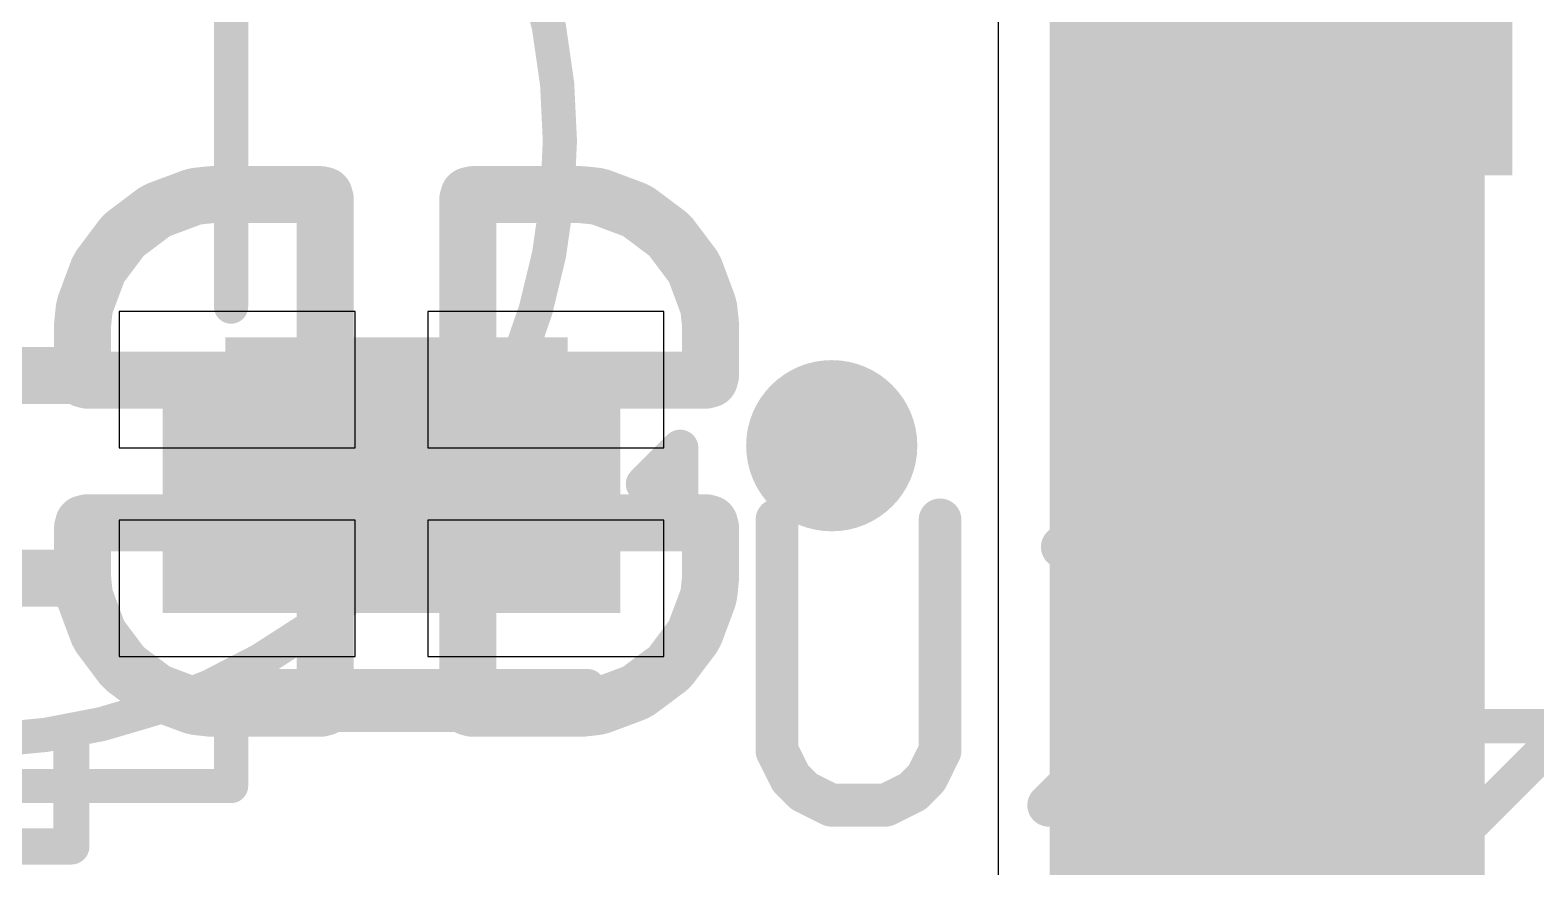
# Model space of a CAD drawing. Header units: inches. Extents: x 0 to 12.4, y -0.6 to 2.2.
# Drawn here: x 1.1503 to 1.3581, y 1.5961 to 1.7115 of the extents above; entities that cross this region are included whole.
import ezdxf

# ---------------------------------------------------------------- set-up
doc = ezdxf.new("R2010")
doc.units = ezdxf.units.IN
doc.header["$MEASUREMENT"] = 0
for name, color, linetype in [('Dimension', 6, 'Continuous'), ('Mechanical 4', 56, 'Continuous'), ('Top Layer', 1, 'Continuous'), ('Top Overlay', 2, 'Continuous'), ('Top Paste', 8, 'Continuous'), ('Top Solder', 216, 'Continuous')]:
    doc.layers.add(name, color=color, linetype=linetype)

# ---------------------------------------------------------------- blocks, each defined once
blk = doc.blocks.new('SOT_23_5_3')
at = {"layer": 'Top Layer'}
for points in [[(-0.07283, 0.04921), (-0.02953, 0.04921), (-0.02953, 0.02559), (-0.07283, 0.02559)], [(0.02953, 0.04921), (0.07283, 0.04921), (0.07283, 0.02559), (0.02953, 0.02559)], [(-0.07283, 0.01181), (-0.02953, 0.01181), (-0.02953, -0.01181), (-0.07283, -0.01181)], [(-0.07283, -0.02559), (-0.02953, -0.02559), (-0.02953, -0.04921), (-0.07283, -0.04921)], [(0.02953, -0.02559), (0.07283, -0.02559), (0.07283, -0.04921), (0.02953, -0.04921)]]:
    blk.add_hatch(color=1, dxfattribs=at).paths.add_polyline_path(points)
at = {"layer": 'Top Paste'}
for points in [[(-0.07283, 0.04921), (-0.02953, 0.04921), (-0.02953, 0.02559), (-0.07283, 0.02559)], [(0.02953, 0.04921), (0.07283, 0.04921), (0.07283, 0.02559), (0.02953, 0.02559)], [(-0.07283, 0.01181), (-0.02953, 0.01181), (-0.02953, -0.01181), (-0.07283, -0.01181)], [(-0.07283, -0.02559), (-0.02953, -0.02559), (-0.02953, -0.04921), (-0.07283, -0.04921)], [(0.02953, -0.02559), (0.07283, -0.02559), (0.07283, -0.04921), (0.02953, -0.04921)]]:
    blk.add_hatch(color=8, dxfattribs=at).paths.add_polyline_path(points)
at = {"layer": 'Top Solder'}
for points in [[(-0.07683, 0.05321), (-0.02553, 0.05321), (-0.02553, 0.02159), (-0.07683, 0.02159)], [(0.02553, 0.05321), (0.07683, 0.05321), (0.07683, 0.02159), (0.02553, 0.02159)], [(-0.07683, 0.01581), (-0.02553, 0.01581), (-0.02553, -0.01581), (-0.07683, -0.01581)], [(-0.07683, -0.02159), (-0.02553, -0.02159), (-0.02553, -0.05321), (-0.07683, -0.05321)], [(0.02553, -0.02159), (0.07683, -0.02159), (0.07683, -0.05321), (0.02553, -0.05321)]]:
    blk.add_hatch(color=216, dxfattribs=at).paths.add_polyline_path(points)
at = {"layer": 'Top Overlay'}
for points in [[(-0.03461, 0.059, 0.005, 0.005, 0), (-0.03461, 0.05506, 0.005, 0.005, 0)], [(-0.03461, 0.059, 0.005, 0.005, 0), (0.03439, 0.059, 0.005, 0.005, 0)], [(0.03439, 0.059, 0.005, 0.005, 0), (0.03439, 0.05506, 0.005, 0.005, 0)], [(-0.084, 0.042, 0.005, 0.005, 0), (-0.084, 0.032, 0.005, 0.005, 0)], [(-0.084, 0.042, 0.005, 0.005, 0), (-0.079, 0.037, 0.005, 0.005, 0)], [(-0.079, 0.037, 0.005, 0.005, 0), (-0.084, 0.032, 0.005, 0.005, 0)], [(0.03465, 0.01732, 0.005, 0.005, 0), (0.03465, -0.01646, 0.005, 0.005, 0)], [(-0.03461, -0.05506, 0.005, 0.005, 0), (-0.03461, -0.059, 0.005, 0.005, 0)], [(0.03439, -0.05506, 0.005, 0.005, 0), (0.03439, -0.059, 0.005, 0.005, 0)], [(-0.03461, -0.059, 0.005, 0.005, 0), (0.03439, -0.059, 0.005, 0.005, 0)]]:
    blk.add_lwpolyline(points, format="xyseb", dxfattribs=at)
for points in [[(-0.03586, 0.059, 0.0025, 0.0025, 1), (-0.03336, 0.059, 0.0025, 0.0025, 1)], [(-0.03586, 0.059, 0.0025, 0.0025, 1), (-0.03336, 0.059, 0.0025, 0.0025, 1)], [(0.03314, 0.059, 0.0025, 0.0025, 1), (0.03564, 0.059, 0.0025, 0.0025, 1)], [(0.03314, 0.059, 0.0025, 0.0025, 1), (0.03564, 0.059, 0.0025, 0.0025, 1)], [(-0.03586, 0.05506, 0.0025, 0.0025, 1), (-0.03336, 0.05506, 0.0025, 0.0025, 1)], [(0.03314, 0.05506, 0.0025, 0.0025, 1), (0.03564, 0.05506, 0.0025, 0.0025, 1)], [(-0.08525, 0.042, 0.0025, 0.0025, 1), (-0.08275, 0.042, 0.0025, 0.0025, 1)], [(-0.08525, 0.042, 0.0025, 0.0025, 1), (-0.08275, 0.042, 0.0025, 0.0025, 1)], [(-0.08025, 0.037, 0.0025, 0.0025, 1), (-0.07775, 0.037, 0.0025, 0.0025, 1)], [(-0.08025, 0.037, 0.0025, 0.0025, 1), (-0.07775, 0.037, 0.0025, 0.0025, 1)], [(-0.08525, 0.032, 0.0025, 0.0025, 1), (-0.08275, 0.032, 0.0025, 0.0025, 1)], [(-0.08525, 0.032, 0.0025, 0.0025, 1), (-0.08275, 0.032, 0.0025, 0.0025, 1)], [(0.0334, 0.01732, 0.0025, 0.0025, 1), (0.0359, 0.01732, 0.0025, 0.0025, 1)], [(0.0334, -0.01646, 0.0025, 0.0025, 1), (0.0359, -0.01646, 0.0025, 0.0025, 1)], [(-0.03586, -0.05506, 0.0025, 0.0025, 1), (-0.03336, -0.05506, 0.0025, 0.0025, 1)], [(0.03314, -0.05506, 0.0025, 0.0025, 1), (0.03564, -0.05506, 0.0025, 0.0025, 1)], [(-0.03586, -0.059, 0.0025, 0.0025, 1), (-0.03336, -0.059, 0.0025, 0.0025, 1)], [(-0.03586, -0.059, 0.0025, 0.0025, 1), (-0.03336, -0.059, 0.0025, 0.0025, 1)], [(0.03314, -0.059, 0.0025, 0.0025, 1), (0.03564, -0.059, 0.0025, 0.0025, 1)], [(0.03314, -0.059, 0.0025, 0.0025, 1), (0.03564, -0.059, 0.0025, 0.0025, 1)]]:
    blk.add_lwpolyline(points, format="xyseb", close=True, dxfattribs=at)
blk = doc.blocks.new('SMD_4_4_5___15')
at = {"layer": 'Top Layer'}
blk.add_hatch(color=1, dxfattribs=at).paths.add_polyline_path([(-0.14173, 0.06378), (-0.08661, 0.06378), (-0.08661, 0.03622), (-0.14173, 0.03622)])
at = {"layer": 'Top Paste'}
blk.add_hatch(color=8, dxfattribs=at).paths.add_polyline_path([(-0.14173, 0.06378), (-0.08661, 0.06378), (-0.08661, 0.03622), (-0.14173, 0.03622)])
at = {"layer": 'Top Solder'}
blk.add_hatch(color=216, dxfattribs=at).paths.add_polyline_path([(-0.14573, 0.06778), (-0.08261, 0.06778), (-0.08261, 0.03222), (-0.14573, 0.03222)])
at = {"layer": 'Top Overlay'}
for points in [[(-0.07, 0.1, 0.005, 0.005, 0), (-0.07, 0.085, 0.005, 0.005, 0)], [(0.07, 0.1, 0.005, 0.005, 0), (-0.07, 0.1, 0.005, 0.005, 0)], [(-0.149, 0.05, 0.005, 0.005, 0), (-0.154, 0.055, 0.005, 0.005, 0)], [(-0.154, 0.055, 0.005, 0.005, 0), (-0.154, 0.045, 0.005, 0.005, 0)], [(-0.149, 0.05, 0.005, 0.005, 0), (-0.154, 0.045, 0.005, 0.005, 0)]]:
    blk.add_lwpolyline(points, format="xyseb", dxfattribs=at)
for points in [[(-0.07125, 0.1, 0.0025, 0.0025, 1), (-0.06875, 0.1, 0.0025, 0.0025, 1)], [(-0.07125, 0.1, 0.0025, 0.0025, 1), (-0.06875, 0.1, 0.0025, 0.0025, 1)], [(-0.07125, 0.085, 0.0025, 0.0025, 1), (-0.06875, 0.085, 0.0025, 0.0025, 1)], [(-0.15525, 0.055, 0.0025, 0.0025, 1), (-0.15275, 0.055, 0.0025, 0.0025, 1)], [(-0.15525, 0.055, 0.0025, 0.0025, 1), (-0.15275, 0.055, 0.0025, 0.0025, 1)], [(-0.15025, 0.05, 0.0025, 0.0025, 1), (-0.14775, 0.05, 0.0025, 0.0025, 1)], [(-0.15025, 0.05, 0.0025, 0.0025, 1), (-0.14775, 0.05, 0.0025, 0.0025, 1)], [(-0.15525, 0.045, 0.0025, 0.0025, 1), (-0.15275, 0.045, 0.0025, 0.0025, 1)], [(-0.15525, 0.045, 0.0025, 0.0025, 1), (-0.15275, 0.045, 0.0025, 0.0025, 1)]]:
    blk.add_lwpolyline(points, format="xyseb", close=True, dxfattribs=at)
blk = doc.blocks.new('RT1A221M0605_61')
at = {"layer": 'Top Overlay'}
for points in [[(-0.12992, 0.07708, 0.005, 0.005, 0), (-0.07708, 0.12992, 0.005, 0.005, 0)], [(-0.07708, 0.12992, 0.005, 0.005, 0), (0, 0.12992, 0.005, 0.005, 0)]]:
    blk.add_lwpolyline(points, format="xyseb", dxfattribs=at)
blk.add_lwpolyline([(-0.07833, 0.12992, 0.0025, 0.0025, 1), (-0.07583, 0.12992, 0.0025, 0.0025, 1)], format="xyseb", close=True, dxfattribs=at)
blk.add_lwpolyline([(-0.07833, 0.12992, 0.0025, 0.0025, 1), (-0.07583, 0.12992, 0.0025, 0.0025, 1)], format="xyseb", close=True, dxfattribs=at)

msp = doc.modelspace()

# ---------------------------------------------------------------- hatches: boundary and pattern name
at = {"layer": 'Dimension'}
msp.add_hatch(color=6, dxfattribs=at).paths.add_polyline_path([(1.17726, 1.66917), (1.2245, 1.66917), (1.2245, 1.63767), (1.17726, 1.63767)])
msp.add_hatch(color=6, dxfattribs=at).paths.add_polyline_path([(1.17726, 1.66917), (1.2245, 1.66917), (1.2245, 1.63767), (1.17726, 1.63767)])
h = msp.add_hatch(color=6, dxfattribs=at)
edge = h.paths.add_edge_path()
edge.add_arc((1.26092, 1.65421), 0.01181, 0, 360)
at = {"layer": 'Top Layer'}
msp.add_hatch(color=1, dxfattribs=at).paths.add_polyline_path([(1.291, 1.451), (1.351, 1.451), (1.351, 1.743), (1.291, 1.743)])

# ---------------------------------------------------------------- linework, layer by layer
at = {"layer": 'Dimension'}
for points in [[(1.16805, 1.68675, 0.00787, 0.00787, 0), (1.17274, 1.6885, 0.00787, 0.00787, 0)], [(1.17274, 1.6885, 0.00787, 0.00787, 0), (1.17333, 1.68864, 0.00787, 0.00787, 0)], [(1.17333, 1.68864, 0.00787, 0.00787, 0), (1.17525, 1.68884, 0.00787, 0.00787, 0)], [(1.17525, 1.68884, 0.00787, 0.00787, 0), (1.17551, 1.68885, 0.00787, 0.00787, 0)], [(1.17551, 1.68885, 0.00787, 0.00787, 0), (1.19039, 1.68885, 0.00787, 0.00787, 0)], [(1.19039, 1.68885, 0.00787, 0.00787, 0), (1.1909, 1.68872, 0.00787, 0.00787, 0)], [(1.1909, 1.68872, 0.00787, 0.00787, 0), (1.19104, 1.68821, 0.00787, 0.00787, 0)], [(1.19104, 1.66391, 0.00787, 0.00787, 0), (1.19104, 1.68821, 0.00787, 0.00787, 0)], [(1.21072, 1.68821, 0.00787, 0.00787, 0), (1.21086, 1.68872, 0.00787, 0.00787, 0)], [(1.21072, 1.66391, 0.00787, 0.00787, 0), (1.21072, 1.68821, 0.00787, 0.00787, 0)], [(1.21086, 1.68872, 0.00787, 0.00787, 0), (1.21137, 1.68885, 0.00787, 0.00787, 0)], [(1.21137, 1.68885, 0.00787, 0.00787, 0), (1.22625, 1.68885, 0.00787, 0.00787, 0)], [(1.22625, 1.68885, 0.00787, 0.00787, 0), (1.22651, 1.68884, 0.00787, 0.00787, 0)], [(1.22651, 1.68884, 0.00787, 0.00787, 0), (1.22843, 1.68864, 0.00787, 0.00787, 0)], [(1.22843, 1.68864, 0.00787, 0.00787, 0), (1.22902, 1.6885, 0.00787, 0.00787, 0)], [(1.22902, 1.6885, 0.00787, 0.00787, 0), (1.23371, 1.68675, 0.00787, 0.00787, 0)], [(1.16347, 1.68344, 0.00787, 0.00787, 0), (1.16745, 1.68642, 0.00787, 0.00787, 0)], [(1.16745, 1.68642, 0.00787, 0.00787, 0), (1.16805, 1.68675, 0.00787, 0.00787, 0)], [(1.23371, 1.68675, 0.00787, 0.00787, 0), (1.23431, 1.68642, 0.00787, 0.00787, 0)], [(1.23431, 1.68642, 0.00787, 0.00787, 0), (1.23829, 1.68344, 0.00787, 0.00787, 0)], [(1.16001, 1.67898, 0.00787, 0.00787, 0), (1.16299, 1.68295, 0.00787, 0.00787, 0)], [(1.16299, 1.68295, 0.00787, 0.00787, 0), (1.16347, 1.68344, 0.00787, 0.00787, 0)], [(1.23829, 1.68344, 0.00787, 0.00787, 0), (1.23877, 1.68295, 0.00787, 0.00787, 0)], [(1.23877, 1.68295, 0.00787, 0.00787, 0), (1.24175, 1.67898, 0.00787, 0.00787, 0)], [(1.15968, 1.67837, 0.00787, 0.00787, 0), (1.16001, 1.67898, 0.00787, 0.00787, 0)], [(1.24175, 1.67898, 0.00787, 0.00787, 0), (1.24208, 1.67837, 0.00787, 0.00787, 0)], [(1.15793, 1.67368, 0.00787, 0.00787, 0), (1.15968, 1.67837, 0.00787, 0.00787, 0)], [(1.24208, 1.67837, 0.00787, 0.00787, 0), (1.24383, 1.67368, 0.00787, 0.00787, 0)], [(1.15759, 1.67118, 0.00787, 0.00787, 0), (1.15779, 1.67309, 0.00787, 0.00787, 0)], [(1.15779, 1.67309, 0.00787, 0.00787, 0), (1.15793, 1.67368, 0.00787, 0.00787, 0)], [(1.24383, 1.67368, 0.00787, 0.00787, 0), (1.24397, 1.67309, 0.00787, 0.00787, 0)], [(1.24397, 1.67309, 0.00787, 0.00787, 0), (1.24417, 1.67118, 0.00787, 0.00787, 0)], [(1.15757, 1.67092, 0.00787, 0.00787, 0), (1.15759, 1.67118, 0.00787, 0.00787, 0)], [(1.15757, 1.66391, 0.00787, 0.00787, 0), (1.15757, 1.67092, 0.00787, 0.00787, 0)], [(1.24417, 1.67118, 0.00787, 0.00787, 0), (1.24419, 1.67092, 0.00787, 0.00787, 0)], [(1.24419, 1.66391, 0.00787, 0.00787, 0), (1.24419, 1.67092, 0.00787, 0.00787, 0)], [(1.10679, 1.66391, 0.00787, 0.00787, 0), (1.15757, 1.66391, 0.00787, 0.00787, 0)], [(1.10679, 1.66391, 0.00787, 0.00787, 0), (1.15757, 1.66391, 0.00787, 0.00787, 0)], [(1.15757, 1.66391, 0.00787, 0.00787, 0), (1.15771, 1.6634, 0.00787, 0.00787, 0)], [(1.15771, 1.6634, 0.00787, 0.00787, 0), (1.15822, 1.66326, 0.00787, 0.00787, 0)], [(1.15822, 1.66326, 0.00787, 0.00787, 0), (1.19039, 1.66326, 0.00787, 0.00787, 0)], [(1.19039, 1.66326, 0.00787, 0.00787, 0), (1.1909, 1.6634, 0.00787, 0.00787, 0)], [(1.1909, 1.6634, 0.00787, 0.00787, 0), (1.19104, 1.66391, 0.00787, 0.00787, 0)], [(1.19104, 1.66391, 0.00787, 0.00787, 0), (1.21072, 1.66391, 0.00787, 0.00787, 0)], [(1.19104, 1.66391, 0.00787, 0.00787, 0), (1.21072, 1.66391, 0.00787, 0.00787, 0)], [(1.21072, 1.66391, 0.00787, 0.00787, 0), (1.21086, 1.6634, 0.00787, 0.00787, 0)], [(1.21086, 1.6634, 0.00787, 0.00787, 0), (1.21137, 1.66326, 0.00787, 0.00787, 0)], [(1.21137, 1.66326, 0.00787, 0.00787, 0), (1.24354, 1.66326, 0.00787, 0.00787, 0)], [(1.24354, 1.66326, 0.00787, 0.00787, 0), (1.24405, 1.6634, 0.00787, 0.00787, 0)], [(1.24405, 1.6634, 0.00787, 0.00787, 0), (1.24419, 1.66391, 0.00787, 0.00787, 0)], [(1.15771, 1.64344, 0.00787, 0.00787, 0), (1.15822, 1.64358, 0.00787, 0.00787, 0)], [(1.15822, 1.64358, 0.00787, 0.00787, 0), (1.19039, 1.64358, 0.00787, 0.00787, 0)], [(1.19039, 1.64358, 0.00787, 0.00787, 0), (1.1909, 1.64344, 0.00787, 0.00787, 0)], [(1.21086, 1.64344, 0.00787, 0.00787, 0), (1.21137, 1.64358, 0.00787, 0.00787, 0)], [(1.21137, 1.64358, 0.00787, 0.00787, 0), (1.24354, 1.64358, 0.00787, 0.00787, 0)], [(1.24354, 1.64358, 0.00787, 0.00787, 0), (1.24405, 1.64344, 0.00787, 0.00787, 0)], [(1.15757, 1.64294, 0.00787, 0.00787, 0), (1.15771, 1.64344, 0.00787, 0.00787, 0)], [(1.15757, 1.63592, 0.00787, 0.00787, 0), (1.15757, 1.64294, 0.00787, 0.00787, 0)], [(1.1909, 1.64344, 0.00787, 0.00787, 0), (1.19104, 1.64294, 0.00787, 0.00787, 0)], [(1.19104, 1.61863, 0.00787, 0.00787, 0), (1.19104, 1.64294, 0.00787, 0.00787, 0)], [(1.21072, 1.64294, 0.00787, 0.00787, 0), (1.21086, 1.64344, 0.00787, 0.00787, 0)], [(1.21072, 1.61863, 0.00787, 0.00787, 0), (1.21072, 1.64294, 0.00787, 0.00787, 0)], [(1.24405, 1.64344, 0.00787, 0.00787, 0), (1.24419, 1.64294, 0.00787, 0.00787, 0)], [(1.24419, 1.63592, 0.00787, 0.00787, 0), (1.24419, 1.64294, 0.00787, 0.00787, 0)], [(1.12831, 1.63592, 0.00787, 0.00787, 0), (1.15757, 1.63592, 0.00787, 0.00787, 0)], [(1.12831, 1.63592, 0.00787, 0.00787, 0), (1.15757, 1.63592, 0.00787, 0.00787, 0)], [(1.15757, 1.63592, 0.00787, 0.00787, 0), (1.15759, 1.63566, 0.00787, 0.00787, 0)], [(1.15759, 1.63566, 0.00787, 0.00787, 0), (1.15779, 1.63375, 0.00787, 0.00787, 0)], [(1.24397, 1.63375, 0.00787, 0.00787, 0), (1.24417, 1.63566, 0.00787, 0.00787, 0)], [(1.24417, 1.63566, 0.00787, 0.00787, 0), (1.24419, 1.63592, 0.00787, 0.00787, 0)], [(1.15779, 1.63375, 0.00787, 0.00787, 0), (1.15793, 1.63316, 0.00787, 0.00787, 0)], [(1.15793, 1.63316, 0.00787, 0.00787, 0), (1.15968, 1.62847, 0.00787, 0.00787, 0)], [(1.24208, 1.62847, 0.00787, 0.00787, 0), (1.24383, 1.63316, 0.00787, 0.00787, 0)], [(1.24383, 1.63316, 0.00787, 0.00787, 0), (1.24397, 1.63375, 0.00787, 0.00787, 0)], [(1.15968, 1.62847, 0.00787, 0.00787, 0), (1.16001, 1.62786, 0.00787, 0.00787, 0)], [(1.16001, 1.62786, 0.00787, 0.00787, 0), (1.16299, 1.62389, 0.00787, 0.00787, 0)], [(1.23877, 1.62389, 0.00787, 0.00787, 0), (1.24175, 1.62786, 0.00787, 0.00787, 0)], [(1.24175, 1.62786, 0.00787, 0.00787, 0), (1.24208, 1.62847, 0.00787, 0.00787, 0)], [(1.16299, 1.62389, 0.00787, 0.00787, 0), (1.16347, 1.6234, 0.00787, 0.00787, 0)], [(1.16347, 1.6234, 0.00787, 0.00787, 0), (1.16745, 1.62043, 0.00787, 0.00787, 0)], [(1.23431, 1.62043, 0.00787, 0.00787, 0), (1.23829, 1.6234, 0.00787, 0.00787, 0)], [(1.23829, 1.6234, 0.00787, 0.00787, 0), (1.23877, 1.62389, 0.00787, 0.00787, 0)], [(1.16745, 1.62043, 0.00787, 0.00787, 0), (1.16805, 1.6201, 0.00787, 0.00787, 0)], [(1.16805, 1.6201, 0.00787, 0.00787, 0), (1.17274, 1.61835, 0.00787, 0.00787, 0)], [(1.1909, 1.61812, 0.00787, 0.00787, 0), (1.19104, 1.61863, 0.00787, 0.00787, 0)], [(1.19104, 1.61863, 0.00787, 0.00787, 0), (1.21072, 1.61863, 0.00787, 0.00787, 0)], [(1.19104, 1.61863, 0.00787, 0.00787, 0), (1.21072, 1.61863, 0.00787, 0.00787, 0)], [(1.21072, 1.61863, 0.00787, 0.00787, 0), (1.21086, 1.61812, 0.00787, 0.00787, 0)], [(1.22902, 1.61835, 0.00787, 0.00787, 0), (1.23371, 1.6201, 0.00787, 0.00787, 0)], [(1.23371, 1.6201, 0.00787, 0.00787, 0), (1.23431, 1.62043, 0.00787, 0.00787, 0)], [(1.17274, 1.61835, 0.00787, 0.00787, 0), (1.17333, 1.61821, 0.00787, 0.00787, 0)], [(1.17333, 1.61821, 0.00787, 0.00787, 0), (1.17525, 1.618, 0.00787, 0.00787, 0)], [(1.17525, 1.618, 0.00787, 0.00787, 0), (1.17551, 1.61799, 0.00787, 0.00787, 0)], [(1.17551, 1.61799, 0.00787, 0.00787, 0), (1.19039, 1.61799, 0.00787, 0.00787, 0)], [(1.19039, 1.61799, 0.00787, 0.00787, 0), (1.1909, 1.61812, 0.00787, 0.00787, 0)], [(1.21086, 1.61812, 0.00787, 0.00787, 0), (1.21137, 1.61799, 0.00787, 0.00787, 0)], [(1.21137, 1.61799, 0.00787, 0.00787, 0), (1.22625, 1.61799, 0.00787, 0.00787, 0)], [(1.22625, 1.61799, 0.00787, 0.00787, 0), (1.22651, 1.618, 0.00787, 0.00787, 0)], [(1.22651, 1.618, 0.00787, 0.00787, 0), (1.22843, 1.61821, 0.00787, 0.00787, 0)], [(1.22843, 1.61821, 0.00787, 0.00787, 0), (1.22902, 1.61835, 0.00787, 0.00787, 0)]]:
    msp.add_lwpolyline(points, format="xyseb", dxfattribs=at)
for points in [[(1.17078, 1.6885, 0.00394, 0.00394, 1), (1.17471, 1.6885, 0.00394, 0.00394, 1)], [(1.17078, 1.6885, 0.00394, 0.00394, 1), (1.17471, 1.6885, 0.00394, 0.00394, 1)], [(1.17137, 1.68864, 0.00394, 0.00394, 1), (1.1753, 1.68864, 0.00394, 0.00394, 1)], [(1.17137, 1.68864, 0.00394, 0.00394, 1), (1.1753, 1.68864, 0.00394, 0.00394, 1)], [(1.17328, 1.68884, 0.00394, 0.00394, 1), (1.17721, 1.68884, 0.00394, 0.00394, 1)], [(1.17328, 1.68884, 0.00394, 0.00394, 1), (1.17721, 1.68884, 0.00394, 0.00394, 1)], [(1.17354, 1.68885, 0.00394, 0.00394, 1), (1.17747, 1.68885, 0.00394, 0.00394, 1)], [(1.17354, 1.68885, 0.00394, 0.00394, 1), (1.17747, 1.68885, 0.00394, 0.00394, 1)], [(1.18843, 1.68885, 0.00394, 0.00394, 1), (1.19236, 1.68885, 0.00394, 0.00394, 1)], [(1.18843, 1.68885, 0.00394, 0.00394, 1), (1.19236, 1.68885, 0.00394, 0.00394, 1)], [(1.18893, 1.68872, 0.00394, 0.00394, 1), (1.19287, 1.68872, 0.00394, 0.00394, 1)], [(1.18893, 1.68872, 0.00394, 0.00394, 1), (1.19287, 1.68872, 0.00394, 0.00394, 1)], [(1.18907, 1.68821, 0.00394, 0.00394, 1), (1.19301, 1.68821, 0.00394, 0.00394, 1)], [(1.18907, 1.68821, 0.00394, 0.00394, 1), (1.19301, 1.68821, 0.00394, 0.00394, 1)], [(1.20875, 1.68821, 0.00394, 0.00394, 1), (1.21269, 1.68821, 0.00394, 0.00394, 1)], [(1.20875, 1.68821, 0.00394, 0.00394, 1), (1.21269, 1.68821, 0.00394, 0.00394, 1)], [(1.20889, 1.68872, 0.00394, 0.00394, 1), (1.21283, 1.68872, 0.00394, 0.00394, 1)], [(1.20889, 1.68872, 0.00394, 0.00394, 1), (1.21283, 1.68872, 0.00394, 0.00394, 1)], [(1.2094, 1.68885, 0.00394, 0.00394, 1), (1.21333, 1.68885, 0.00394, 0.00394, 1)], [(1.2094, 1.68885, 0.00394, 0.00394, 1), (1.21333, 1.68885, 0.00394, 0.00394, 1)], [(1.22429, 1.68885, 0.00394, 0.00394, 1), (1.22822, 1.68885, 0.00394, 0.00394, 1)], [(1.22429, 1.68885, 0.00394, 0.00394, 1), (1.22822, 1.68885, 0.00394, 0.00394, 1)], [(1.22455, 1.68884, 0.00394, 0.00394, 1), (1.22848, 1.68884, 0.00394, 0.00394, 1)], [(1.22455, 1.68884, 0.00394, 0.00394, 1), (1.22848, 1.68884, 0.00394, 0.00394, 1)], [(1.22646, 1.68864, 0.00394, 0.00394, 1), (1.23039, 1.68864, 0.00394, 0.00394, 1)], [(1.22646, 1.68864, 0.00394, 0.00394, 1), (1.23039, 1.68864, 0.00394, 0.00394, 1)], [(1.22705, 1.6885, 0.00394, 0.00394, 1), (1.23098, 1.6885, 0.00394, 0.00394, 1)], [(1.22705, 1.6885, 0.00394, 0.00394, 1), (1.23098, 1.6885, 0.00394, 0.00394, 1)], [(1.16548, 1.68642, 0.00394, 0.00394, 1), (1.16942, 1.68642, 0.00394, 0.00394, 1)], [(1.16548, 1.68642, 0.00394, 0.00394, 1), (1.16942, 1.68642, 0.00394, 0.00394, 1)], [(1.16609, 1.68675, 0.00394, 0.00394, 1), (1.17002, 1.68675, 0.00394, 0.00394, 1)], [(1.16609, 1.68675, 0.00394, 0.00394, 1), (1.17002, 1.68675, 0.00394, 0.00394, 1)], [(1.23174, 1.68675, 0.00394, 0.00394, 1), (1.23567, 1.68675, 0.00394, 0.00394, 1)], [(1.23174, 1.68675, 0.00394, 0.00394, 1), (1.23567, 1.68675, 0.00394, 0.00394, 1)], [(1.23234, 1.68642, 0.00394, 0.00394, 1), (1.23628, 1.68642, 0.00394, 0.00394, 1)], [(1.23234, 1.68642, 0.00394, 0.00394, 1), (1.23628, 1.68642, 0.00394, 0.00394, 1)], [(1.16102, 1.68295, 0.00394, 0.00394, 1), (1.16495, 1.68295, 0.00394, 0.00394, 1)], [(1.16102, 1.68295, 0.00394, 0.00394, 1), (1.16495, 1.68295, 0.00394, 0.00394, 1)], [(1.16151, 1.68344, 0.00394, 0.00394, 1), (1.16544, 1.68344, 0.00394, 0.00394, 1)], [(1.16151, 1.68344, 0.00394, 0.00394, 1), (1.16544, 1.68344, 0.00394, 0.00394, 1)], [(1.23632, 1.68344, 0.00394, 0.00394, 1), (1.24025, 1.68344, 0.00394, 0.00394, 1)], [(1.23632, 1.68344, 0.00394, 0.00394, 1), (1.24025, 1.68344, 0.00394, 0.00394, 1)], [(1.23681, 1.68295, 0.00394, 0.00394, 1), (1.24074, 1.68295, 0.00394, 0.00394, 1)], [(1.23681, 1.68295, 0.00394, 0.00394, 1), (1.24074, 1.68295, 0.00394, 0.00394, 1)], [(1.15804, 1.67898, 0.00394, 0.00394, 1), (1.16198, 1.67898, 0.00394, 0.00394, 1)], [(1.15804, 1.67898, 0.00394, 0.00394, 1), (1.16198, 1.67898, 0.00394, 0.00394, 1)], [(1.23978, 1.67898, 0.00394, 0.00394, 1), (1.24372, 1.67898, 0.00394, 0.00394, 1)], [(1.23978, 1.67898, 0.00394, 0.00394, 1), (1.24372, 1.67898, 0.00394, 0.00394, 1)], [(1.15771, 1.67837, 0.00394, 0.00394, 1), (1.16165, 1.67837, 0.00394, 0.00394, 1)], [(1.15771, 1.67837, 0.00394, 0.00394, 1), (1.16165, 1.67837, 0.00394, 0.00394, 1)], [(1.24011, 1.67837, 0.00394, 0.00394, 1), (1.24405, 1.67837, 0.00394, 0.00394, 1)], [(1.24011, 1.67837, 0.00394, 0.00394, 1), (1.24405, 1.67837, 0.00394, 0.00394, 1)], [(1.15582, 1.67309, 0.00394, 0.00394, 1), (1.15976, 1.67309, 0.00394, 0.00394, 1)], [(1.15582, 1.67309, 0.00394, 0.00394, 1), (1.15976, 1.67309, 0.00394, 0.00394, 1)], [(1.15596, 1.67368, 0.00394, 0.00394, 1), (1.1599, 1.67368, 0.00394, 0.00394, 1)], [(1.15596, 1.67368, 0.00394, 0.00394, 1), (1.1599, 1.67368, 0.00394, 0.00394, 1)], [(1.24186, 1.67368, 0.00394, 0.00394, 1), (1.2458, 1.67368, 0.00394, 0.00394, 1)], [(1.24186, 1.67368, 0.00394, 0.00394, 1), (1.2458, 1.67368, 0.00394, 0.00394, 1)], [(1.242, 1.67309, 0.00394, 0.00394, 1), (1.24594, 1.67309, 0.00394, 0.00394, 1)], [(1.242, 1.67309, 0.00394, 0.00394, 1), (1.24594, 1.67309, 0.00394, 0.00394, 1)], [(1.1556, 1.67092, 0.00394, 0.00394, 1), (1.15954, 1.67092, 0.00394, 0.00394, 1)], [(1.1556, 1.67092, 0.00394, 0.00394, 1), (1.15954, 1.67092, 0.00394, 0.00394, 1)], [(1.15562, 1.67118, 0.00394, 0.00394, 1), (1.15956, 1.67118, 0.00394, 0.00394, 1)], [(1.15562, 1.67118, 0.00394, 0.00394, 1), (1.15956, 1.67118, 0.00394, 0.00394, 1)], [(1.2422, 1.67118, 0.00394, 0.00394, 1), (1.24614, 1.67118, 0.00394, 0.00394, 1)], [(1.2422, 1.67118, 0.00394, 0.00394, 1), (1.24614, 1.67118, 0.00394, 0.00394, 1)], [(1.24222, 1.67092, 0.00394, 0.00394, 1), (1.24616, 1.67092, 0.00394, 0.00394, 1)], [(1.24222, 1.67092, 0.00394, 0.00394, 1), (1.24616, 1.67092, 0.00394, 0.00394, 1)], [(1.1556, 1.66391, 0.00394, 0.00394, 1), (1.15954, 1.66391, 0.00394, 0.00394, 1)], [(1.1556, 1.66391, 0.00394, 0.00394, 1), (1.15954, 1.66391, 0.00394, 0.00394, 1)], [(1.1556, 1.66391, 0.00394, 0.00394, 1), (1.15954, 1.66391, 0.00394, 0.00394, 1)], [(1.1556, 1.66391, 0.00394, 0.00394, 1), (1.15954, 1.66391, 0.00394, 0.00394, 1)], [(1.15574, 1.6634, 0.00394, 0.00394, 1), (1.15968, 1.6634, 0.00394, 0.00394, 1)], [(1.15574, 1.6634, 0.00394, 0.00394, 1), (1.15968, 1.6634, 0.00394, 0.00394, 1)], [(1.15625, 1.66326, 0.00394, 0.00394, 1), (1.16018, 1.66326, 0.00394, 0.00394, 1)], [(1.15625, 1.66326, 0.00394, 0.00394, 1), (1.16018, 1.66326, 0.00394, 0.00394, 1)], [(1.18843, 1.66326, 0.00394, 0.00394, 1), (1.19236, 1.66326, 0.00394, 0.00394, 1)], [(1.18843, 1.66326, 0.00394, 0.00394, 1), (1.19236, 1.66326, 0.00394, 0.00394, 1)], [(1.18893, 1.6634, 0.00394, 0.00394, 1), (1.19287, 1.6634, 0.00394, 0.00394, 1)], [(1.18893, 1.6634, 0.00394, 0.00394, 1), (1.19287, 1.6634, 0.00394, 0.00394, 1)], [(1.18907, 1.66391, 0.00394, 0.00394, 1), (1.19301, 1.66391, 0.00394, 0.00394, 1)], [(1.18907, 1.66391, 0.00394, 0.00394, 1), (1.19301, 1.66391, 0.00394, 0.00394, 1)], [(1.18907, 1.66391, 0.00394, 0.00394, 1), (1.19301, 1.66391, 0.00394, 0.00394, 1)], [(1.18907, 1.66391, 0.00394, 0.00394, 1), (1.19301, 1.66391, 0.00394, 0.00394, 1)], [(1.20875, 1.66391, 0.00394, 0.00394, 1), (1.21269, 1.66391, 0.00394, 0.00394, 1)], [(1.20875, 1.66391, 0.00394, 0.00394, 1), (1.21269, 1.66391, 0.00394, 0.00394, 1)], [(1.20875, 1.66391, 0.00394, 0.00394, 1), (1.21269, 1.66391, 0.00394, 0.00394, 1)], [(1.20875, 1.66391, 0.00394, 0.00394, 1), (1.21269, 1.66391, 0.00394, 0.00394, 1)], [(1.20889, 1.6634, 0.00394, 0.00394, 1), (1.21283, 1.6634, 0.00394, 0.00394, 1)], [(1.20889, 1.6634, 0.00394, 0.00394, 1), (1.21283, 1.6634, 0.00394, 0.00394, 1)], [(1.2094, 1.66326, 0.00394, 0.00394, 1), (1.21333, 1.66326, 0.00394, 0.00394, 1)], [(1.2094, 1.66326, 0.00394, 0.00394, 1), (1.21333, 1.66326, 0.00394, 0.00394, 1)], [(1.24158, 1.66326, 0.00394, 0.00394, 1), (1.24551, 1.66326, 0.00394, 0.00394, 1)], [(1.24158, 1.66326, 0.00394, 0.00394, 1), (1.24551, 1.66326, 0.00394, 0.00394, 1)], [(1.24208, 1.6634, 0.00394, 0.00394, 1), (1.24602, 1.6634, 0.00394, 0.00394, 1)], [(1.24208, 1.6634, 0.00394, 0.00394, 1), (1.24602, 1.6634, 0.00394, 0.00394, 1)], [(1.24222, 1.66391, 0.00394, 0.00394, 1), (1.24616, 1.66391, 0.00394, 0.00394, 1)], [(1.24222, 1.66391, 0.00394, 0.00394, 1), (1.24616, 1.66391, 0.00394, 0.00394, 1)], [(1.15625, 1.64358, 0.00394, 0.00394, 1), (1.16018, 1.64358, 0.00394, 0.00394, 1)], [(1.15625, 1.64358, 0.00394, 0.00394, 1), (1.16018, 1.64358, 0.00394, 0.00394, 1)], [(1.18843, 1.64358, 0.00394, 0.00394, 1), (1.19236, 1.64358, 0.00394, 0.00394, 1)], [(1.18843, 1.64358, 0.00394, 0.00394, 1), (1.19236, 1.64358, 0.00394, 0.00394, 1)], [(1.2094, 1.64358, 0.00394, 0.00394, 1), (1.21333, 1.64358, 0.00394, 0.00394, 1)], [(1.2094, 1.64358, 0.00394, 0.00394, 1), (1.21333, 1.64358, 0.00394, 0.00394, 1)], [(1.24158, 1.64358, 0.00394, 0.00394, 1), (1.24551, 1.64358, 0.00394, 0.00394, 1)], [(1.24158, 1.64358, 0.00394, 0.00394, 1), (1.24551, 1.64358, 0.00394, 0.00394, 1)], [(1.1556, 1.64294, 0.00394, 0.00394, 1), (1.15954, 1.64294, 0.00394, 0.00394, 1)], [(1.1556, 1.64294, 0.00394, 0.00394, 1), (1.15954, 1.64294, 0.00394, 0.00394, 1)], [(1.15574, 1.64344, 0.00394, 0.00394, 1), (1.15968, 1.64344, 0.00394, 0.00394, 1)], [(1.15574, 1.64344, 0.00394, 0.00394, 1), (1.15968, 1.64344, 0.00394, 0.00394, 1)], [(1.18893, 1.64344, 0.00394, 0.00394, 1), (1.19287, 1.64344, 0.00394, 0.00394, 1)], [(1.18893, 1.64344, 0.00394, 0.00394, 1), (1.19287, 1.64344, 0.00394, 0.00394, 1)], [(1.18907, 1.64294, 0.00394, 0.00394, 1), (1.19301, 1.64294, 0.00394, 0.00394, 1)], [(1.18907, 1.64294, 0.00394, 0.00394, 1), (1.19301, 1.64294, 0.00394, 0.00394, 1)], [(1.20875, 1.64294, 0.00394, 0.00394, 1), (1.21269, 1.64294, 0.00394, 0.00394, 1)], [(1.20875, 1.64294, 0.00394, 0.00394, 1), (1.21269, 1.64294, 0.00394, 0.00394, 1)], [(1.20889, 1.64344, 0.00394, 0.00394, 1), (1.21283, 1.64344, 0.00394, 0.00394, 1)], [(1.20889, 1.64344, 0.00394, 0.00394, 1), (1.21283, 1.64344, 0.00394, 0.00394, 1)], [(1.24208, 1.64344, 0.00394, 0.00394, 1), (1.24602, 1.64344, 0.00394, 0.00394, 1)], [(1.24208, 1.64344, 0.00394, 0.00394, 1), (1.24602, 1.64344, 0.00394, 0.00394, 1)], [(1.24222, 1.64294, 0.00394, 0.00394, 1), (1.24616, 1.64294, 0.00394, 0.00394, 1)], [(1.24222, 1.64294, 0.00394, 0.00394, 1), (1.24616, 1.64294, 0.00394, 0.00394, 1)], [(1.1556, 1.63592, 0.00394, 0.00394, 1), (1.15954, 1.63592, 0.00394, 0.00394, 1)], [(1.1556, 1.63592, 0.00394, 0.00394, 1), (1.15954, 1.63592, 0.00394, 0.00394, 1)], [(1.1556, 1.63592, 0.00394, 0.00394, 1), (1.15954, 1.63592, 0.00394, 0.00394, 1)], [(1.1556, 1.63592, 0.00394, 0.00394, 1), (1.15954, 1.63592, 0.00394, 0.00394, 1)], [(1.15562, 1.63566, 0.00394, 0.00394, 1), (1.15956, 1.63566, 0.00394, 0.00394, 1)], [(1.15562, 1.63566, 0.00394, 0.00394, 1), (1.15956, 1.63566, 0.00394, 0.00394, 1)], [(1.2422, 1.63566, 0.00394, 0.00394, 1), (1.24614, 1.63566, 0.00394, 0.00394, 1)], [(1.2422, 1.63566, 0.00394, 0.00394, 1), (1.24614, 1.63566, 0.00394, 0.00394, 1)], [(1.24222, 1.63592, 0.00394, 0.00394, 1), (1.24616, 1.63592, 0.00394, 0.00394, 1)], [(1.24222, 1.63592, 0.00394, 0.00394, 1), (1.24616, 1.63592, 0.00394, 0.00394, 1)], [(1.15582, 1.63375, 0.00394, 0.00394, 1), (1.15976, 1.63375, 0.00394, 0.00394, 1)], [(1.15582, 1.63375, 0.00394, 0.00394, 1), (1.15976, 1.63375, 0.00394, 0.00394, 1)], [(1.15596, 1.63316, 0.00394, 0.00394, 1), (1.1599, 1.63316, 0.00394, 0.00394, 1)], [(1.15596, 1.63316, 0.00394, 0.00394, 1), (1.1599, 1.63316, 0.00394, 0.00394, 1)], [(1.24186, 1.63316, 0.00394, 0.00394, 1), (1.2458, 1.63316, 0.00394, 0.00394, 1)], [(1.24186, 1.63316, 0.00394, 0.00394, 1), (1.2458, 1.63316, 0.00394, 0.00394, 1)], [(1.242, 1.63375, 0.00394, 0.00394, 1), (1.24594, 1.63375, 0.00394, 0.00394, 1)], [(1.242, 1.63375, 0.00394, 0.00394, 1), (1.24594, 1.63375, 0.00394, 0.00394, 1)], [(1.15771, 1.62847, 0.00394, 0.00394, 1), (1.16165, 1.62847, 0.00394, 0.00394, 1)], [(1.15771, 1.62847, 0.00394, 0.00394, 1), (1.16165, 1.62847, 0.00394, 0.00394, 1)], [(1.15804, 1.62786, 0.00394, 0.00394, 1), (1.16198, 1.62786, 0.00394, 0.00394, 1)], [(1.15804, 1.62786, 0.00394, 0.00394, 1), (1.16198, 1.62786, 0.00394, 0.00394, 1)], [(1.23978, 1.62786, 0.00394, 0.00394, 1), (1.24372, 1.62786, 0.00394, 0.00394, 1)], [(1.23978, 1.62786, 0.00394, 0.00394, 1), (1.24372, 1.62786, 0.00394, 0.00394, 1)], [(1.24011, 1.62847, 0.00394, 0.00394, 1), (1.24405, 1.62847, 0.00394, 0.00394, 1)], [(1.24011, 1.62847, 0.00394, 0.00394, 1), (1.24405, 1.62847, 0.00394, 0.00394, 1)], [(1.16102, 1.62389, 0.00394, 0.00394, 1), (1.16495, 1.62389, 0.00394, 0.00394, 1)], [(1.16102, 1.62389, 0.00394, 0.00394, 1), (1.16495, 1.62389, 0.00394, 0.00394, 1)], [(1.16151, 1.6234, 0.00394, 0.00394, 1), (1.16544, 1.6234, 0.00394, 0.00394, 1)], [(1.16151, 1.6234, 0.00394, 0.00394, 1), (1.16544, 1.6234, 0.00394, 0.00394, 1)], [(1.23632, 1.6234, 0.00394, 0.00394, 1), (1.24025, 1.6234, 0.00394, 0.00394, 1)], [(1.23632, 1.6234, 0.00394, 0.00394, 1), (1.24025, 1.6234, 0.00394, 0.00394, 1)], [(1.23681, 1.62389, 0.00394, 0.00394, 1), (1.24074, 1.62389, 0.00394, 0.00394, 1)], [(1.23681, 1.62389, 0.00394, 0.00394, 1), (1.24074, 1.62389, 0.00394, 0.00394, 1)], [(1.16548, 1.62043, 0.00394, 0.00394, 1), (1.16942, 1.62043, 0.00394, 0.00394, 1)], [(1.16548, 1.62043, 0.00394, 0.00394, 1), (1.16942, 1.62043, 0.00394, 0.00394, 1)], [(1.16609, 1.6201, 0.00394, 0.00394, 1), (1.17002, 1.6201, 0.00394, 0.00394, 1)], [(1.16609, 1.6201, 0.00394, 0.00394, 1), (1.17002, 1.6201, 0.00394, 0.00394, 1)], [(1.18907, 1.61863, 0.00394, 0.00394, 1), (1.19301, 1.61863, 0.00394, 0.00394, 1)], [(1.18907, 1.61863, 0.00394, 0.00394, 1), (1.19301, 1.61863, 0.00394, 0.00394, 1)], [(1.18907, 1.61863, 0.00394, 0.00394, 1), (1.19301, 1.61863, 0.00394, 0.00394, 1)], [(1.18907, 1.61863, 0.00394, 0.00394, 1), (1.19301, 1.61863, 0.00394, 0.00394, 1)], [(1.20875, 1.61863, 0.00394, 0.00394, 1), (1.21269, 1.61863, 0.00394, 0.00394, 1)], [(1.20875, 1.61863, 0.00394, 0.00394, 1), (1.21269, 1.61863, 0.00394, 0.00394, 1)], [(1.20875, 1.61863, 0.00394, 0.00394, 1), (1.21269, 1.61863, 0.00394, 0.00394, 1)], [(1.20875, 1.61863, 0.00394, 0.00394, 1), (1.21269, 1.61863, 0.00394, 0.00394, 1)], [(1.23174, 1.6201, 0.00394, 0.00394, 1), (1.23567, 1.6201, 0.00394, 0.00394, 1)], [(1.23174, 1.6201, 0.00394, 0.00394, 1), (1.23567, 1.6201, 0.00394, 0.00394, 1)], [(1.23234, 1.62043, 0.00394, 0.00394, 1), (1.23628, 1.62043, 0.00394, 0.00394, 1)], [(1.23234, 1.62043, 0.00394, 0.00394, 1), (1.23628, 1.62043, 0.00394, 0.00394, 1)], [(1.17078, 1.61835, 0.00394, 0.00394, 1), (1.17471, 1.61835, 0.00394, 0.00394, 1)], [(1.17078, 1.61835, 0.00394, 0.00394, 1), (1.17471, 1.61835, 0.00394, 0.00394, 1)], [(1.17137, 1.61821, 0.00394, 0.00394, 1), (1.1753, 1.61821, 0.00394, 0.00394, 1)], [(1.17137, 1.61821, 0.00394, 0.00394, 1), (1.1753, 1.61821, 0.00394, 0.00394, 1)], [(1.17328, 1.618, 0.00394, 0.00394, 1), (1.17721, 1.618, 0.00394, 0.00394, 1)], [(1.17328, 1.618, 0.00394, 0.00394, 1), (1.17721, 1.618, 0.00394, 0.00394, 1)], [(1.17354, 1.61799, 0.00394, 0.00394, 1), (1.17747, 1.61799, 0.00394, 0.00394, 1)], [(1.17354, 1.61799, 0.00394, 0.00394, 1), (1.17747, 1.61799, 0.00394, 0.00394, 1)], [(1.18843, 1.61799, 0.00394, 0.00394, 1), (1.19236, 1.61799, 0.00394, 0.00394, 1)], [(1.18843, 1.61799, 0.00394, 0.00394, 1), (1.19236, 1.61799, 0.00394, 0.00394, 1)], [(1.18893, 1.61812, 0.00394, 0.00394, 1), (1.19287, 1.61812, 0.00394, 0.00394, 1)], [(1.18893, 1.61812, 0.00394, 0.00394, 1), (1.19287, 1.61812, 0.00394, 0.00394, 1)], [(1.20889, 1.61812, 0.00394, 0.00394, 1), (1.21283, 1.61812, 0.00394, 0.00394, 1)], [(1.20889, 1.61812, 0.00394, 0.00394, 1), (1.21283, 1.61812, 0.00394, 0.00394, 1)], [(1.2094, 1.61799, 0.00394, 0.00394, 1), (1.21333, 1.61799, 0.00394, 0.00394, 1)], [(1.2094, 1.61799, 0.00394, 0.00394, 1), (1.21333, 1.61799, 0.00394, 0.00394, 1)], [(1.22429, 1.61799, 0.00394, 0.00394, 1), (1.22822, 1.61799, 0.00394, 0.00394, 1)], [(1.22429, 1.61799, 0.00394, 0.00394, 1), (1.22822, 1.61799, 0.00394, 0.00394, 1)], [(1.22455, 1.618, 0.00394, 0.00394, 1), (1.22848, 1.618, 0.00394, 0.00394, 1)], [(1.22455, 1.618, 0.00394, 0.00394, 1), (1.22848, 1.618, 0.00394, 0.00394, 1)], [(1.22646, 1.61821, 0.00394, 0.00394, 1), (1.23039, 1.61821, 0.00394, 0.00394, 1)], [(1.22646, 1.61821, 0.00394, 0.00394, 1), (1.23039, 1.61821, 0.00394, 0.00394, 1)], [(1.22705, 1.61835, 0.00394, 0.00394, 1), (1.23098, 1.61835, 0.00394, 0.00394, 1)], [(1.22705, 1.61835, 0.00394, 0.00394, 1), (1.23098, 1.61835, 0.00394, 0.00394, 1)]]:
    msp.add_lwpolyline(points, format="xyseb", close=True, dxfattribs=at)
at = {"layer": 'Mechanical 4'}
for points in [[(1.14458, 1.77891, 0.00472, 0.00472, -0.953122), (1.14465, 1.61356, 0.00472, 0.00472, 0)], [(1.17805, 1.6734, 0.00472, 0.00472, 0), (1.17805, 1.72222, 0.00472, 0.00472, 0)], [(1.25337, 1.61211, 0.00591, 0.00591, 0), (1.25337, 1.64398, 0.00591, 0.00591, 0)], [(1.27586, 1.61211, 0.00591, 0.00591, 0), (1.27586, 1.64398, 0.00591, 0.00591, 0)], [(1.29461, 1.6421, 0.00591, 0.00591, 0), (1.29836, 1.64398, 0.00591, 0.00591, 0)], [(1.29836, 1.64398, 0.00591, 0.00591, 0), (1.30773, 1.64398, 0.00591, 0.00591, 0)], [(1.30773, 1.64398, 0.00591, 0.00591, 0), (1.31148, 1.6421, 0.00591, 0.00591, 0)], [(1.29274, 1.64023, 0.00591, 0.00591, 0), (1.29461, 1.6421, 0.00591, 0.00591, 0)], [(1.31148, 1.6421, 0.00591, 0.00591, 0), (1.31336, 1.64023, 0.00591, 0.00591, 0)], [(1.31336, 1.64023, 0.00591, 0.00591, 0), (1.31523, 1.63648, 0.00591, 0.00591, 0)], [(1.31523, 1.63273, 0.00591, 0.00591, 0), (1.31523, 1.63648, 0.00591, 0.00591, 0)], [(1.31336, 1.6271, 0.00591, 0.00591, 0), (1.31523, 1.63273, 0.00591, 0.00591, 0)], [(1.29086, 1.60461, 0.00591, 0.00591, 0), (1.31336, 1.6271, 0.00591, 0.00591, 0)], [(1.17805, 1.62104, 0.00472, 0.00472, 0), (1.22726, 1.62104, 0.00472, 0.00472, 0)], [(1.17805, 1.60726, 0.00472, 0.00472, 0), (1.17805, 1.62104, 0.00472, 0.00472, 0)], [(1.30659, 1.57362, 0.00472, 0.00472, 0), (1.3485, 1.61553, 0.00472, 0.00472, 0)], [(1.3485, 1.61553, 0.00472, 0.00472, 0), (1.57509, 1.61553, 0.00472, 0.00472, 0)], [(1.25337, 1.61211, 0.00591, 0.00591, 0), (1.25524, 1.60836, 0.00591, 0.00591, 0)], [(1.27399, 1.60836, 0.00591, 0.00591, 0), (1.27586, 1.61211, 0.00591, 0.00591, 0)], [(1.25524, 1.60836, 0.00591, 0.00591, 0), (1.25712, 1.60648, 0.00591, 0.00591, 0)], [(1.27211, 1.60648, 0.00591, 0.00591, 0), (1.27399, 1.60836, 0.00591, 0.00591, 0)], [(0.99301, 1.60726, 0.00472, 0.00472, 0), (1.17805, 1.60726, 0.00472, 0.00472, 0)], [(1.25712, 1.60648, 0.00591, 0.00591, 0), (1.26086, 1.60461, 0.00591, 0.00591, 0)], [(1.26836, 1.60461, 0.00591, 0.00591, 0), (1.27211, 1.60648, 0.00591, 0.00591, 0)], [(1.26086, 1.60461, 0.00591, 0.00591, 0), (1.26836, 1.60461, 0.00591, 0.00591, 0)], [(1.29086, 1.60461, 0.00591, 0.00591, 0), (1.31523, 1.60461, 0.00591, 0.00591, 0)]]:
    msp.add_lwpolyline(points, format="xyseb", dxfattribs=at)
for points in [[(1.17687, 1.6734, 0.00236, 0.00236, 1), (1.17923, 1.6734, 0.00236, 0.00236, 1)], [(1.25189, 1.64398, 0.00295, 0.00295, 1), (1.25484, 1.64398, 0.00295, 0.00295, 1)], [(1.27439, 1.64398, 0.00295, 0.00295, 1), (1.27734, 1.64398, 0.00295, 0.00295, 1)], [(1.29688, 1.64398, 0.00295, 0.00295, 1), (1.29984, 1.64398, 0.00295, 0.00295, 1)], [(1.29688, 1.64398, 0.00295, 0.00295, 1), (1.29984, 1.64398, 0.00295, 0.00295, 1)], [(1.30626, 1.64398, 0.00295, 0.00295, 1), (1.30921, 1.64398, 0.00295, 0.00295, 1)], [(1.30626, 1.64398, 0.00295, 0.00295, 1), (1.30921, 1.64398, 0.00295, 0.00295, 1)], [(1.29313, 1.6421, 0.00295, 0.00295, 1), (1.29609, 1.6421, 0.00295, 0.00295, 1)], [(1.29313, 1.6421, 0.00295, 0.00295, 1), (1.29609, 1.6421, 0.00295, 0.00295, 1)], [(1.31001, 1.6421, 0.00295, 0.00295, 1), (1.31296, 1.6421, 0.00295, 0.00295, 1)], [(1.31001, 1.6421, 0.00295, 0.00295, 1), (1.31296, 1.6421, 0.00295, 0.00295, 1)], [(1.29126, 1.64023, 0.00295, 0.00295, 1), (1.29421, 1.64023, 0.00295, 0.00295, 1)], [(1.31188, 1.64023, 0.00295, 0.00295, 1), (1.31483, 1.64023, 0.00295, 0.00295, 1)], [(1.31188, 1.64023, 0.00295, 0.00295, 1), (1.31483, 1.64023, 0.00295, 0.00295, 1)], [(1.31376, 1.63648, 0.00295, 0.00295, 1), (1.31671, 1.63648, 0.00295, 0.00295, 1)], [(1.31376, 1.63648, 0.00295, 0.00295, 1), (1.31671, 1.63648, 0.00295, 0.00295, 1)], [(1.31376, 1.63273, 0.00295, 0.00295, 1), (1.31671, 1.63273, 0.00295, 0.00295, 1)], [(1.31376, 1.63273, 0.00295, 0.00295, 1), (1.31671, 1.63273, 0.00295, 0.00295, 1)], [(1.31188, 1.6271, 0.00295, 0.00295, 1), (1.31483, 1.6271, 0.00295, 0.00295, 1)], [(1.31188, 1.6271, 0.00295, 0.00295, 1), (1.31483, 1.6271, 0.00295, 0.00295, 1)], [(1.17687, 1.62104, 0.00236, 0.00236, 1), (1.17923, 1.62104, 0.00236, 0.00236, 1)], [(1.17687, 1.62104, 0.00236, 0.00236, 1), (1.17923, 1.62104, 0.00236, 0.00236, 1)], [(1.22608, 1.62104, 0.00236, 0.00236, 1), (1.22844, 1.62104, 0.00236, 0.00236, 1)], [(1.34732, 1.61553, 0.00236, 0.00236, 1), (1.34968, 1.61553, 0.00236, 0.00236, 1)], [(1.34732, 1.61553, 0.00236, 0.00236, 1), (1.34968, 1.61553, 0.00236, 0.00236, 1)], [(1.25189, 1.61211, 0.00295, 0.00295, 1), (1.25484, 1.61211, 0.00295, 0.00295, 1)], [(1.25189, 1.61211, 0.00295, 0.00295, 1), (1.25484, 1.61211, 0.00295, 0.00295, 1)], [(1.27439, 1.61211, 0.00295, 0.00295, 1), (1.27734, 1.61211, 0.00295, 0.00295, 1)], [(1.27439, 1.61211, 0.00295, 0.00295, 1), (1.27734, 1.61211, 0.00295, 0.00295, 1)], [(1.25376, 1.60836, 0.00295, 0.00295, 1), (1.25672, 1.60836, 0.00295, 0.00295, 1)], [(1.25376, 1.60836, 0.00295, 0.00295, 1), (1.25672, 1.60836, 0.00295, 0.00295, 1)], [(1.27251, 1.60836, 0.00295, 0.00295, 1), (1.27546, 1.60836, 0.00295, 0.00295, 1)], [(1.27251, 1.60836, 0.00295, 0.00295, 1), (1.27546, 1.60836, 0.00295, 0.00295, 1)], [(1.17687, 1.60726, 0.00236, 0.00236, 1), (1.17923, 1.60726, 0.00236, 0.00236, 1)], [(1.17687, 1.60726, 0.00236, 0.00236, 1), (1.17923, 1.60726, 0.00236, 0.00236, 1)], [(1.25564, 1.60648, 0.00295, 0.00295, 1), (1.25859, 1.60648, 0.00295, 0.00295, 1)], [(1.25564, 1.60648, 0.00295, 0.00295, 1), (1.25859, 1.60648, 0.00295, 0.00295, 1)], [(1.27064, 1.60648, 0.00295, 0.00295, 1), (1.27359, 1.60648, 0.00295, 0.00295, 1)], [(1.27064, 1.60648, 0.00295, 0.00295, 1), (1.27359, 1.60648, 0.00295, 0.00295, 1)], [(1.25939, 1.60461, 0.00295, 0.00295, 1), (1.26234, 1.60461, 0.00295, 0.00295, 1)], [(1.25939, 1.60461, 0.00295, 0.00295, 1), (1.26234, 1.60461, 0.00295, 0.00295, 1)], [(1.26689, 1.60461, 0.00295, 0.00295, 1), (1.26984, 1.60461, 0.00295, 0.00295, 1)], [(1.26689, 1.60461, 0.00295, 0.00295, 1), (1.26984, 1.60461, 0.00295, 0.00295, 1)], [(1.28938, 1.60461, 0.00295, 0.00295, 1), (1.29234, 1.60461, 0.00295, 0.00295, 1)], [(1.28938, 1.60461, 0.00295, 0.00295, 1), (1.29234, 1.60461, 0.00295, 0.00295, 1)], [(1.31376, 1.60461, 0.00295, 0.00295, 1), (1.31671, 1.60461, 0.00295, 0.00295, 1)]]:
    msp.add_lwpolyline(points, format="xyseb", close=True, dxfattribs=at)
at = {"layer": 'Top Layer'}
for p, q in [((1.28386, 1.743), (1.28386, 1.52143)), ((1.19518, 1.67271), (1.16262, 1.67271)), ((1.16262, 1.67271), (1.16262, 1.65393)), ((1.19518, 1.65393), (1.19518, 1.67271)), ((1.23774, 1.67271), (1.20518, 1.67271)), ((1.20518, 1.67271), (1.20518, 1.65393)), ((1.23774, 1.65393), (1.23774, 1.67271)), ((1.16262, 1.65393), (1.19518, 1.65393)), ((1.20518, 1.65393), (1.23774, 1.65393)), ((1.19518, 1.64393), (1.16262, 1.64393)), ((1.16262, 1.64393), (1.16262, 1.62515)), ((1.19518, 1.62515), (1.19518, 1.64393)), ((1.23774, 1.64393), (1.20518, 1.64393)), ((1.20518, 1.64393), (1.20518, 1.62515)), ((1.23774, 1.62515), (1.23774, 1.64393)), ((1.16262, 1.62515), (1.19518, 1.62515)), ((1.20518, 1.62515), (1.23774, 1.62515))]:
    msp.add_line(p, q, dxfattribs=at)

# ---------------------------------------------------------------- block references
for name, p, rotation in [('SOT_23_5_3', (1.37643, 1.76835), 90), ('SMD_4_4_5___15', (1.08601, 1.69893), 180)]:
    msp.add_blockref(name, p, dxfattribs=dict(rotation=rotation))
msp.add_blockref('RT1A221M0605_61', (1.43701, 1.48293))

doc.saveas('drawing.dxf')
